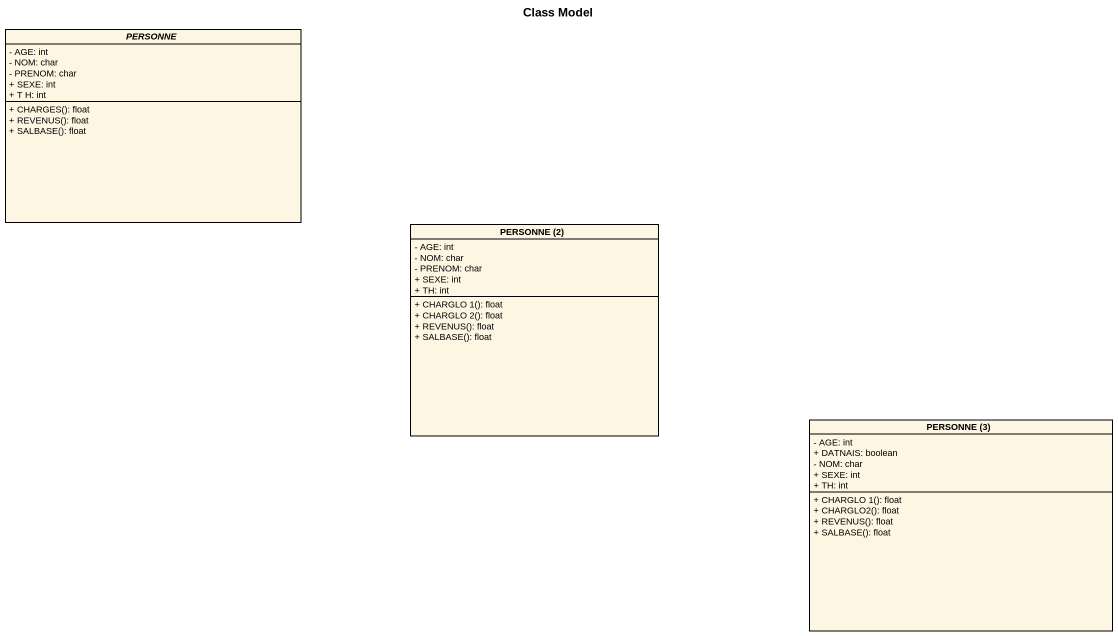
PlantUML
@startuml
title Class Model
hide circle
hide empty members
skinparam classAttributeIconSize 0
abstract class PERSONNE {
  - AGE: int
  - NOM: char
  - PRENOM: char
  + SEXE: int
  + T H: int
  + CHARGES(): float
  + REVENUS(): float
  + SALBASE(): float
}
class "PERSONNE (2)" as PERSONNE_2 {
  - AGE: int
  - NOM: char
  - PRENOM: char
  + SEXE: int
  + TH: int
  + CHARGLO 1(): float
  + CHARGLO 2(): float
  + REVENUS(): float
  + SALBASE(): float
}
class "PERSONNE (3)" as PERSONNE_3 {
  - AGE: int
  + DATNAIS: boolean
  - NOM: char
  + SEXE: int
  + TH: int
  + CHARGLO 1(): float
  + CHARGLO2(): float
  + REVENUS(): float
  + SALBASE(): float
}
@enduml
